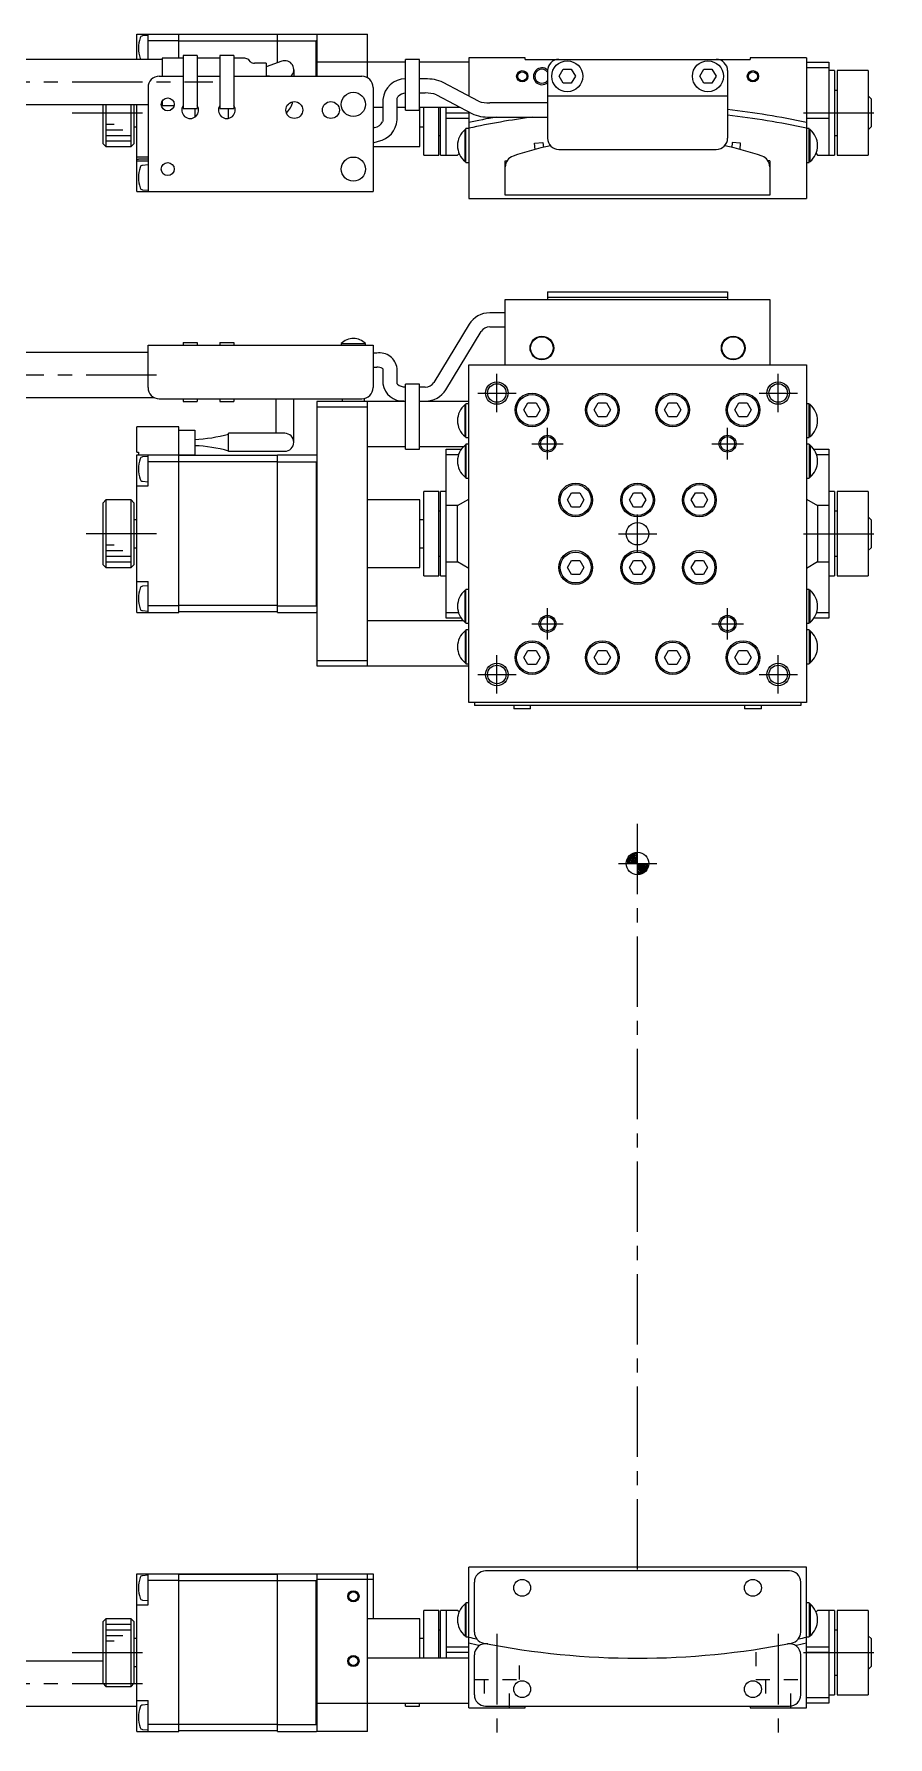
# Model space of a CAD drawing. Extents: x -217 to 421, y 17 to 321.
# Drawn here: x -65 to 86.7, y 18.3 to 320.9 of the extents above; entities that cross this region are included whole.
import ezdxf

# ---------------------------------------------------------------- set-up
doc = ezdxf.new("R2010")
doc.units = 0
doc.header["$LTSCALE"] = 10
doc.linetypes.add('CENTER', pattern=[2, 1.25, -0.25, 0.25, -0.25])
doc.linetypes.add('DOT', pattern=[0.5, 0.25, -0.25])
doc.layers.add('1', color=7, linetype='CONTINUOUS')
doc.layers.add('21', color=7, linetype='CONTINUOUS')

# ---------------------------------------------------------------- blocks, each defined once
blk = doc.blocks.new('AID2295')
at = {"layer": '21', "color": 7, "linetype": 'CONTINUOUS'}
blk.add_circle((42.207046, 173.482462), 2, dxfattribs=at)
for centre, radius, start, end in [((42.207046, 173.482462), 1.8, 90, 180), ((42.207046, 173.482462), 1.6, 90, 180), ((42.207046, 173.482462), 1.4, 90, 179.999955), ((42.207046, 173.482462), 1.2, 90, 179.99997), ((42.207046, 173.482462), 1, 90, 179.999964), ((42.207044, 173.482464), 0.799999, 89.999799, 180.000086), ((42.207046, 173.482462), 0.6, 89.99994, 180), ((42.207046, 173.482462), 0.4, 90, 180), ((42.207046, 173.482462), 0.2, 90, 180), ((42.207046, 173.482462), 0.6, 269.99994, 0), ((42.207046, 173.482462), 1.8, 270, 0), ((42.207046, 173.482462), 1.6, 270, 0), ((42.207046, 173.482462), 0.4, 270, 0), ((42.207046, 173.482462), 0.2, 270, 0), ((42.207046, 173.482462), 1.2, 270, 359.99997), ((42.207046, 173.482462), 1.4, 270, 359.999955), ((42.207046, 173.482462), 1, 270, 359.999964), ((42.207044, 173.482464), 0.799999, 270.000201, 359.999914)]:
    blk.add_arc(centre, radius, start, end, dxfattribs=at)

msp = doc.modelspace()

# ---------------------------------------------------------------- linework, layer by layer
at = {"layer": '1', "color": 7, "linetype": 'CONTINUOUS'}
for p, q in [((-46.792954, 316.375336), (-46.792954, 320.875336)), ((-46.792954, 320.875336), (-39.292954, 320.875336)), ((-44.792954, 316.375336), (-44.792954, 320.875336)), ((-39.292954, 316.575336), (-39.292954, 320.875336)), ((-21.792954, 320.775336), (-39.292954, 320.775336)), ((-21.792954, 320.875336), (-14.842954, 320.875336)), ((-21.792954, 315.7694), (-21.792954, 320.875336)), ((-14.792954, 320.825336), (-14.842954, 320.875336)), ((-14.792954, 320.875336), (-5.792954, 320.875336)), ((-14.792954, 320.875336), (-14.792954, 313.375336)), ((-5.792954, 313.107387), (-5.792954, 320.875336)), ((-44.792954, 320.625336), (-45.778234, 320.539135)), ((-39.292954, 319.675336), (-44.792954, 319.675336)), ((-21.792954, 319.633914), (-39.292954, 319.633914)), ((-21.792954, 319.675336), (-14.892954, 319.675336)), ((-14.892954, 319.675336), (-14.792954, 319.775336)), ((-14.892954, 313.375336), (-14.892954, 319.675336)), ((-42.29295, 316.375336), (-127.335294, 316.375336)), ((-42.29295, 316.575336), (-42.29295, 313.375336)), ((-38.542954, 316.575336), (-42.29295, 316.575336)), ((-36.04295, 317.075336), (-38.54295, 317.075336)), ((-38.54295, 317.075336), (-38.54295, 307.675336)), ((-32.042954, 316.575336), (-36.042954, 316.575336)), ((-36.04295, 317.075336), (-36.04295, 307.675336)), ((-29.54295, 317.075336), (-32.04295, 317.075336)), ((-32.04295, 317.075336), (-32.04295, 307.675336)), ((-27.607164, 316.575336), (-29.542954, 316.575336)), ((-29.54295, 317.075336), (-29.54295, 307.675336)), ((-26.585844, 315.968229), (-26.900057, 316.282443)), ((-23.792954, 315.675336), (-25.878737, 315.675336)), ((-21.040186, 316.043385), (-23.793039, 315.041428)), ((-23.792954, 315.675336), (-23.792954, 313.375336)), ((0.957046, 315.875336), (-14.792954, 315.875336)), ((3.457046, 316.375336), (0.957046, 316.375336)), ((0.957046, 307.375336), (0.957046, 316.375336)), ((3.457046, 307.375336), (3.457046, 316.375336)), ((12.207046, 315.875336), (3.457046, 315.875336)), ((12.207046, 316.675336), (12.207046, 309.863588)), ((22.207046, 316.675336), (12.207046, 316.675336)), ((22.207046, 316.375336), (22.207046, 316.675336)), ((22.207046, 316.375336), (62.207046, 316.375336)), ((62.207046, 316.675336), (62.207046, 316.375336)), ((72.207046, 316.675336), (62.207046, 316.675336)), ((72.207046, 316.675336), (72.207046, 291.675336)), ((72.207046, 315.875336), (76.207046, 315.875336)), ((76.207046, 314.875336), (72.207046, 314.875336)), ((76.207046, 315.875336), (76.207046, 299.375336)), ((-42.792954, 313.375336), (-38.542954, 313.375336)), ((-36.042954, 313.375336), (-32.042954, 313.375336)), ((-29.542954, 313.375336), (-6.792954, 313.375336)), ((-23.766018, 313.425218), (-23.792954, 313.425218)), ((-23.199234, 313.375433), (-23.766018, 313.425218)), ((-18.892954, 314.539876), (-18.892954, 313.375336)), ((4.474995, 312.907201), (3.457046, 312.907201)), ((13.930885, 308.940932), (7.662936, 312.295746)), ((26.207046, 314.375336), (26.207046, 302.375336)), ((28.26367, 313.375336), (28.985358, 314.625336)), ((28.985358, 312.125336), (28.26367, 313.375336)), ((28.985358, 314.625336), (30.428734, 314.625336)), ((30.428734, 312.125336), (28.985358, 312.125336)), ((30.428734, 314.625336), (31.150422, 313.375336)), ((31.150422, 313.375336), (30.428734, 312.125336)), ((53.26367, 313.375336), (53.985358, 314.625336)), ((53.985358, 312.125336), (53.26367, 313.375336)), ((53.985358, 314.625336), (55.428734, 314.625336)), ((55.428734, 312.125336), (53.985358, 312.125336)), ((55.428734, 314.625336), (56.150422, 313.375336)), ((56.150422, 313.375336), (55.428734, 312.125336)), ((58.207046, 314.375336), (58.207046, 302.375336)), ((77.207046, 314.375336), (76.207046, 314.375336)), ((77.207046, 314.375336), (77.207046, 299.375336)), ((83.207046, 314.375336), (77.707046, 314.375336)), ((77.707046, 314.375336), (77.707046, 299.375336)), ((83.207046, 314.375336), (83.207046, 299.375336)), ((-44.792954, 311.375336), (-44.792954, 292.875336)), ((-42.29295, 308.943233), (-42.29295, 308.175336)), ((-4.792954, 311.375336), (-4.792954, 292.875336)), ((-3.042954, 309.261294), (-3.042954, 305.613466)), ((-0.542954, 309.261294), (-0.533171, 309.375241)), ((-0.542954, 305.613466), (-0.542954, 309.261294)), ((-0.533171, 309.375241), (-0.500925, 309.497465)), ((-0.500925, 309.497465), (-0.454654, 309.603245)), ((-0.454654, 309.603245), (-0.397125, 309.699602)), ((-0.397125, 309.699602), (-0.32149, 309.798763)), ((3.457046, 310.407201), (4.474995, 310.407201)), ((6.483207, 310.091605), (12.751156, 306.736791)), ((26.207046, 309.875336), (58.207046, 309.875336)), ((77.707046, 310.875336), (77.207046, 310.875336)), ((83.707046, 309.375336), (83.207046, 309.875336)), ((83.707046, 309.375336), (83.707046, 304.375336)), ((-127.335294, 308.375336), (-44.792954, 308.375336)), ((-52.792954, 301.375336), (-52.792954, 308.375336)), ((-52.292954, 308.375336), (-52.292954, 300.875336)), ((-47.792954, 300.875336), (-47.792954, 308.375336)), ((-47.292954, 308.375336), (-47.292954, 301.375336)), ((-46.792954, 292.875336), (-46.792954, 308.375336)), ((-42.442954, 308.375336), (-42.29295, 308.375336)), ((-42.29295, 308.175336), (-40.160479, 308.175336)), ((-38.561812, 308.175336), (-38.542954, 308.175336)), ((-38.54295, 307.675336), (-36.04295, 307.675336)), ((-36.492954, 307.675336), (-36.492954, 306.106478)), ((-36.042954, 308.175336), (-36.024096, 308.175336)), ((-32.04319, 308.076402), (-32.114453, 308.084167)), ((-32.061812, 308.175336), (-32.042954, 308.175336)), ((-32.04295, 307.675336), (-29.54295, 307.675336)), ((-30.492954, 305.905642), (-30.492954, 307.675336)), ((-29.542954, 308.175336), (-29.524096, 308.175336)), ((-4.792954, 307.875336), (-3.042954, 307.875336)), ((-3.042954, 305.613466), (-3.05021, 305.511621)), ((-0.542954, 307.875336), (0.957046, 307.875336)), ((0.957046, 307.375336), (3.457046, 307.375336)), ((3.457046, 307.875336), (10.623961, 307.875336)), ((3.507046, 300.875336), (3.507046, 307.875336)), ((4.207046, 299.375336), (4.207046, 307.875336)), ((6.907046, 299.375336), (6.907046, 307.875336)), ((7.207046, 299.375336), (7.207046, 307.875336)), ((8.207046, 299.375336), (8.207046, 307.875336)), ((8.207046, 306.875336), (12.207046, 306.875336)), ((12.207046, 305.875336), (8.207046, 305.875336)), ((12.207046, 307.028016), (12.207046, 291.675336)), ((26.207046, 308.625336), (15.939097, 308.625336)), ((15.939097, 306.125336), (26.207046, 306.125336)), ((72.207046, 306.875336), (76.207046, 306.875336)), ((76.207046, 305.875336), (72.207046, 305.875336)), ((-47.292954, 304.375336), (-46.792954, 304.375336)), ((-4.46602, 304.248695), (-4.792954, 304.161093)), ((-3.072376, 305.404902), (-3.10895, 305.296739)), ((-3.05021, 305.511621), (-3.072376, 305.404902)), ((3.507046, 304.375336), (4.207046, 304.375336)), ((6.907046, 302.875336), (7.207046, 302.875336)), ((11.547491, 298.215336), (11.547491, 303.915336)), ((11.707047, 303.915336), (11.547491, 303.915336)), ((11.707046, 298.065336), (11.707046, 304.065336)), ((12.207047, 304.065336), (11.707046, 304.065336)), ((72.707047, 304.065336), (72.207046, 304.065336)), ((72.707046, 298.065336), (72.707046, 304.065336)), ((72.866602, 303.915336), (72.707046, 303.915336)), ((72.866601, 298.215336), (72.866601, 303.915336)), ((77.207046, 302.875336), (77.707046, 302.875336)), ((83.207046, 303.875336), (83.707046, 304.375336)), ((-52.792954, 301.375336), (-52.292954, 300.875336)), ((-52.292954, 300.875336), (-47.792954, 300.875336)), ((-47.792954, 300.875336), (-47.292954, 301.375336)), ((-4.792954, 301.572903), (-3.818972, 301.833881)), ((-4.792954, 300.875336), (3.507046, 300.875336)), ((10.207046, 299.375336), (10.486477, 299.654767)), ((23.902193, 301.471629), (25.396485, 301.602363)), ((23.998944, 300.365757), (23.902193, 301.471629)), ((25.396485, 301.602363), (25.471465, 300.745332)), ((28.207046, 300.375336), (56.207046, 300.375336)), ((59.017607, 301.602363), (58.942627, 300.745332)), ((60.511899, 301.471629), (59.017607, 301.602363)), ((60.415148, 300.365757), (60.511899, 301.471629)), ((73.927615, 299.654766), (74.207046, 299.375336)), ((-44.792954, 298.97497), (-46.792954, 298.97497)), ((-46.792954, 298.660299), (-46.492954, 298.660299)), ((-46.792954, 298.375336), (-44.792954, 298.375336)), ((-46.492954, 298.660299), (-46.492954, 298.625336)), ((-44.792954, 298.625336), (-46.492954, 298.625336)), ((-44.792954, 297.625336), (-45.778234, 297.539135)), ((4.207046, 299.375336), (6.907046, 299.375336)), ((7.207046, 299.375336), (10.207046, 299.375336)), ((11.547491, 298.215336), (11.707047, 298.215336)), ((11.707046, 298.065336), (12.207047, 298.065336)), ((18.707046, 292.275336), (18.707046, 298.375336)), ((18.707046, 298.375336), (19.029118, 298.375336)), ((65.707046, 298.375336), (65.384974, 298.375336)), ((65.707046, 298.375336), (65.707046, 292.275336)), ((72.207046, 298.065336), (72.707047, 298.065336)), ((72.707046, 298.215336), (72.866602, 298.215336)), ((74.207046, 299.375336), (77.207046, 299.375336)), ((77.707046, 299.375336), (83.207046, 299.375336)), ((-46.792954, 292.875336), (-4.792954, 292.875336)), ((-45.778234, 293.211537), (-44.792954, 293.125336)), ((12.207046, 291.675336), (72.207046, 291.675336)), ((65.707046, 292.275336), (18.707046, 292.275336)), ((18.707046, 262.087285), (18.707046, 273.687285)), ((18.707046, 273.687285), (65.707046, 273.687285)), ((26.207046, 275.087285), (26.207046, 273.687285)), ((26.207046, 275.087285), (58.207046, 275.087285)), ((58.207046, 274.087285), (26.207046, 274.087285)), ((58.207046, 275.087285), (58.207046, 273.687285)), ((65.707046, 273.687285), (65.707046, 262.087285)), ((12.272498, 269.30936), (6.004549, 258.984304)), ((18.707046, 271.337285), (15.939097, 271.337285)), ((8.141594, 257.686985), (14.409543, 268.012041)), ((15.939097, 268.837285), (18.707046, 268.837285)), ((-44.792954, 264.287285), (-127.335294, 264.287285)), ((-44.792954, 258.087285), (-44.792954, 265.587285)), ((-44.792954, 265.587285), (-4.792954, 265.587285)), ((-38.542954, 266.087285), (-36.042954, 266.087285)), ((-38.542954, 266.087285), (-38.542954, 265.587285)), ((-36.042954, 266.087285), (-36.042954, 265.587285)), ((-32.042954, 266.087285), (-29.542954, 266.087285)), ((-32.042954, 266.087285), (-32.042954, 265.587285)), ((-29.542954, 266.087285), (-29.542954, 265.587285)), ((-10.442954, 265.879533), (-10.442954, 265.587285)), ((-10.442954, 265.879533), (-6.142954, 265.879533)), ((-6.142954, 265.587285), (-6.142954, 265.879533)), ((-4.792954, 265.587285), (-4.792954, 258.087285)), ((-4.142496, 264.17721), (-4.792954, 264.17721)), ((-4.792954, 261.67721), (-4.142496, 261.67721)), ((-3.126085, 261.461016), (-3.038106, 261.396911)), ((-3.042954, 261.401246), (-3.042954, 258.714505)), ((-3.038106, 261.396911), (-3.020747, 261.37835)), ((-0.542954, 258.714505), (-0.542954, 261.46334)), ((12.207046, 202.087285), (12.207046, 262.087285)), ((12.207046, 262.087285), (72.207046, 262.087285)), ((72.207046, 262.087285), (72.207046, 202.087285)), ((-0.533904, 258.730837), (-0.543261, 258.745273)), ((-0.457753, 258.646584), (-0.533904, 258.730837)), ((3.457046, 258.65906), (0.957046, 258.65906)), ((0.957046, 247.087285), (0.957046, 258.65906)), ((3.457046, 247.087285), (3.457046, 258.65906)), ((4.474995, 258.15906), (3.457046, 258.15906)), ((-127.335294, 256.287285), (-43.664734, 256.287285)), ((-42.792954, 256.087285), (-6.792954, 256.087285)), ((-38.54295, 256.087285), (-38.54295, 255.587285)), ((-38.54295, 255.587285), (-36.04295, 255.587285)), ((-36.04295, 256.087285), (-36.04295, 255.587285)), ((-32.04295, 256.087285), (-32.04295, 255.587285)), ((-32.04295, 255.587285), (-29.54295, 255.587285)), ((-29.54295, 256.087285), (-29.54295, 255.587285)), ((-22.092954, 256.087285), (-22.092954, 249.935815)), ((-18.892954, 248.335815), (-18.892954, 256.087285)), ((0.957046, 255.587285), (-14.792954, 255.587285)), ((-14.792954, 255.587285), (-14.792954, 208.587285)), ((-5.792954, 254.587285), (-14.792954, 254.587285)), ((-10.292954, 256.087285), (-10.292954, 255.587285)), ((-6.292954, 255.587285), (-6.292954, 256.150794)), ((-5.792954, 208.587285), (-5.792954, 255.587285)), ((0.684063, 255.681087), (0.896376, 255.666811)), ((0.896376, 255.666811), (0.957002, 255.664078)), ((3.457046, 255.65906), (4.474995, 255.65906)), ((12.207046, 255.587285), (3.457046, 255.587285)), ((11.547491, 249.337285), (11.547491, 255.037285)), ((11.707046, 255.037285), (11.547491, 255.037285)), ((11.707046, 249.187285), (11.707046, 255.187285)), ((12.207046, 255.187285), (11.707046, 255.187285)), ((22.01367, 254.087285), (22.735358, 255.337285)), ((22.735358, 255.337285), (24.178734, 255.337285)), ((24.178734, 255.337285), (24.900422, 254.087285)), ((34.51367, 254.087285), (35.235358, 255.337285)), ((35.235358, 255.337285), (36.678734, 255.337285)), ((36.678734, 255.337285), (37.400422, 254.087285)), ((47.01367, 254.087285), (47.735358, 255.337285)), ((47.735358, 255.337285), (49.178734, 255.337285)), ((49.178734, 255.337285), (49.900422, 254.087285)), ((59.51367, 254.087285), (60.235358, 255.337285)), ((60.235358, 255.337285), (61.678734, 255.337285)), ((61.678734, 255.337285), (62.400422, 254.087285)), ((72.707046, 255.187285), (72.207046, 255.187285)), ((72.707046, 249.187285), (72.707046, 255.187285)), ((72.866601, 255.037285), (72.707046, 255.037285)), ((72.866601, 249.337285), (72.866601, 255.037285)), ((22.735358, 252.837285), (22.01367, 254.087285)), ((24.178734, 252.837285), (22.735358, 252.837285)), ((24.900422, 254.087285), (24.178734, 252.837285)), ((35.235358, 252.837285), (34.51367, 254.087285)), ((36.678734, 252.837285), (35.235358, 252.837285)), ((37.400422, 254.087285), (36.678734, 252.837285)), ((47.735358, 252.837285), (47.01367, 254.087285)), ((49.178734, 252.837285), (47.735358, 252.837285)), ((49.900422, 254.087285), (49.178734, 252.837285)), ((60.235358, 252.837285), (59.51367, 254.087285)), ((61.678734, 252.837285), (60.235358, 252.837285)), ((62.400422, 254.087285), (61.678734, 252.837285)), ((-39.292954, 251.087285), (-46.792954, 251.087285)), ((-46.792954, 246.587285), (-46.792954, 251.087285)), ((-39.292954, 218.087285), (-39.292954, 251.087285)), ((-39.292954, 250.487285), (-36.492954, 250.487285)), ((-36.492954, 250.487285), (-36.492954, 246.087285)), ((-20.492954, 249.935815), (-30.492954, 249.935815)), ((-30.492954, 246.735815), (-30.492954, 249.935815)), ((11.547491, 249.337285), (11.707046, 249.337285)), ((11.707046, 249.187285), (12.207046, 249.187285)), ((72.207046, 249.187285), (72.707046, 249.187285)), ((72.707046, 249.337285), (72.866601, 249.337285)), ((-46.792954, 246.587285), (-46.492954, 246.587285)), ((-46.792954, 246.087285), (-36.492954, 246.087285)), ((-46.792954, 218.087285), (-46.792954, 246.087285)), ((-46.492954, 246.587285), (-46.492954, 246.087285)), ((-44.792954, 245.837285), (-45.778234, 245.751085)), ((-44.792954, 240.587285), (-44.792954, 246.087285)), ((-21.792954, 245.987285), (-39.292954, 245.987285)), ((-30.492954, 246.735815), (-20.492954, 246.735815)), ((-21.792954, 246.087285), (-14.892954, 246.087285)), ((-21.792954, 218.087285), (-21.792954, 246.087285)), ((-14.792954, 245.987285), (-14.892954, 246.087285)), ((-5.792954, 247.587285), (0.957046, 247.587285)), ((0.957046, 247.087285), (3.457046, 247.087285)), ((3.457046, 247.587285), (11.274557, 247.587285)), ((8.207046, 247.087285), (10.860738, 247.087285)), ((8.207046, 217.087285), (8.207046, 247.087285)), ((10.374342, 246.087285), (8.207046, 246.087285)), ((11.547492, 247.837285), (11.547492, 242.137285)), ((11.707047, 247.837285), (11.547492, 247.837285)), ((11.707047, 247.987285), (11.707047, 241.987285)), ((12.207047, 247.987285), (11.707047, 247.987285)), ((72.707047, 247.987285), (72.207047, 247.987285)), ((72.707047, 247.987285), (72.707047, 241.987285)), ((72.866602, 247.837285), (72.707047, 247.837285)), ((72.866602, 247.837285), (72.866602, 242.137285)), ((73.553356, 247.087285), (76.207046, 247.087285)), ((76.207046, 246.087285), (74.039751, 246.087285)), ((76.207046, 247.087285), (76.207046, 217.087285)), ((-39.292954, 244.887285), (-44.792954, 244.887285)), ((-21.792954, 244.845864), (-39.292954, 244.845864)), ((-21.792954, 244.887285), (-14.842954, 244.887285)), ((-14.842954, 244.887285), (-14.792954, 244.937285)), ((-14.842954, 219.287285), (-14.842954, 244.887285)), ((11.547492, 242.137285), (11.707047, 242.137285)), ((72.707047, 242.137285), (72.866602, 242.137285)), ((-46.792954, 240.587285), (-44.792954, 240.587285)), ((-45.778234, 241.423486), (-44.792954, 241.337285)), ((4.207046, 224.587285), (4.207046, 239.587285)), ((6.907046, 239.587285), (4.207046, 239.587285)), ((6.907046, 224.587285), (6.907046, 239.587285)), ((7.207046, 224.587285), (7.207046, 239.587285)), ((8.207046, 239.587285), (7.207046, 239.587285)), ((11.707047, 241.987285), (12.207047, 241.987285)), ((29.76367, 238.087285), (30.485358, 239.337285)), ((30.485358, 239.337285), (31.928734, 239.337285)), ((31.928734, 239.337285), (32.650422, 238.087285)), ((40.76367, 238.087285), (41.485358, 239.337285)), ((41.485358, 239.337285), (42.928734, 239.337285)), ((42.928734, 239.337285), (43.650422, 238.087285)), ((51.76367, 238.087285), (52.485358, 239.337285)), ((52.485358, 239.337285), (53.928734, 239.337285)), ((53.928734, 239.337285), (54.650422, 238.087285)), ((72.207047, 241.987285), (72.707047, 241.987285)), ((77.207046, 239.587285), (76.207046, 239.587285)), ((77.207046, 239.587285), (77.207046, 224.587285)), ((77.707046, 239.587285), (77.707046, 224.587285)), ((83.207046, 239.587285), (77.707046, 239.587285)), ((83.207046, 239.587285), (83.207046, 224.587285)), ((-52.292954, 238.087285), (-52.792954, 237.587285)), ((-52.792954, 226.587285), (-52.792954, 237.587285)), ((-47.792954, 238.087285), (-52.292954, 238.087285)), ((-52.292954, 238.087285), (-52.292954, 226.087285)), ((-47.292954, 237.587285), (-47.792954, 238.087285)), ((-47.792954, 226.087285), (-47.792954, 238.087285)), ((-47.292954, 237.587285), (-47.292954, 226.587285)), ((3.507046, 238.087285), (-5.792954, 238.087285)), ((3.507046, 226.087285), (3.507046, 238.087285)), ((7.207046, 236.087285), (6.907046, 236.087285)), ((10.207046, 237.087285), (8.207046, 237.087285)), ((10.207046, 237.087285), (12.207046, 238.241986)), ((10.207046, 227.087285), (10.207046, 237.087285)), ((30.485358, 236.837285), (29.76367, 238.087285)), ((31.928734, 236.837285), (30.485358, 236.837285)), ((32.650422, 238.087285), (31.928734, 236.837285)), ((41.485358, 236.837285), (40.76367, 238.087285)), ((42.928734, 236.837285), (41.485358, 236.837285)), ((43.650422, 238.087285), (42.928734, 236.837285)), ((52.485358, 236.837285), (51.76367, 238.087285)), ((53.928734, 236.837285), (52.485358, 236.837285)), ((54.650422, 238.087285), (53.928734, 236.837285)), ((72.207046, 238.241986), (74.207046, 237.087285)), ((74.207046, 237.087285), (74.207046, 227.087285)), ((76.207046, 237.087285), (74.207046, 237.087285)), ((77.707046, 236.087285), (77.207046, 236.087285)), ((-46.792954, 234.587285), (-47.292954, 234.587285)), ((4.207046, 234.587285), (3.507046, 234.587285)), ((83.707046, 234.587285), (83.207046, 235.087285)), ((83.707046, 234.587285), (83.707046, 229.587285)), ((-47.292954, 229.587285), (-46.792954, 229.587285)), ((3.507046, 229.587285), (4.207046, 229.587285)), ((6.907046, 228.087285), (7.207046, 228.087285)), ((8.207046, 227.087285), (10.207046, 227.087285)), ((12.207046, 225.932585), (10.207046, 227.087285)), ((29.76367, 226.087285), (30.485358, 227.337285)), ((30.485358, 227.337285), (31.928734, 227.337285)), ((31.928734, 227.337285), (32.650422, 226.087285)), ((40.76367, 226.087285), (41.485358, 227.337285)), ((41.485358, 227.337285), (42.928734, 227.337285)), ((42.928734, 227.337285), (43.650422, 226.087285)), ((51.76367, 226.087285), (52.485358, 227.337285)), ((52.485358, 227.337285), (53.928734, 227.337285)), ((53.928734, 227.337285), (54.650422, 226.087285)), ((74.207046, 227.087285), (72.207046, 225.932585)), ((74.207046, 227.087285), (76.207046, 227.087285)), ((77.207046, 228.087285), (77.707046, 228.087285)), ((83.207046, 229.087285), (83.707046, 229.587285)), ((-52.792954, 226.587285), (-52.292954, 226.087285)), ((-52.292954, 226.087285), (-47.792954, 226.087285)), ((-47.792954, 226.087285), (-47.292954, 226.587285)), ((-5.792954, 226.087285), (3.507046, 226.087285)), ((4.207046, 224.587285), (6.907046, 224.587285)), ((7.207046, 224.587285), (8.207046, 224.587285)), ((30.485358, 224.837285), (29.76367, 226.087285)), ((31.928734, 224.837285), (30.485358, 224.837285)), ((32.650422, 226.087285), (31.928734, 224.837285)), ((41.485358, 224.837285), (40.76367, 226.087285)), ((42.928734, 224.837285), (41.485358, 224.837285)), ((43.650422, 226.087285), (42.928734, 224.837285)), ((52.485358, 224.837285), (51.76367, 226.087285)), ((53.928734, 224.837285), (52.485358, 224.837285)), ((54.650422, 226.087285), (53.928734, 224.837285)), ((76.207046, 224.587285), (77.207046, 224.587285)), ((77.707046, 224.587285), (83.207046, 224.587285)), ((-46.792954, 223.587285), (-44.792954, 223.587285)), ((-44.792954, 222.837285), (-45.778234, 222.751085)), ((-44.792954, 218.087285), (-44.792954, 223.587285)), ((11.547492, 216.337285), (11.547492, 222.037285)), ((11.707047, 222.037285), (11.547492, 222.037285)), ((11.707047, 216.187285), (11.707047, 222.187285)), ((12.207047, 222.187285), (11.707047, 222.187285)), ((72.707047, 222.187285), (72.207047, 222.187285)), ((72.707047, 216.187285), (72.707047, 222.187285)), ((72.866602, 222.037285), (72.707047, 222.037285)), ((72.866602, 216.337285), (72.866602, 222.037285)), ((-46.792954, 218.087285), (-39.292954, 218.087285)), ((-45.778234, 218.423486), (-44.792954, 218.337285)), ((-39.292954, 219.287285), (-44.792954, 219.287285)), ((-21.792954, 219.328707), (-39.292954, 219.328707)), ((-21.792954, 218.187285), (-39.292954, 218.187285)), ((-21.792954, 219.287285), (-14.842954, 219.287285)), ((-21.792954, 218.087285), (-14.892954, 218.087285)), ((-14.892954, 218.087285), (-14.792954, 218.187285)), ((-14.792954, 219.237285), (-14.842954, 219.287285)), ((8.207046, 218.087285), (10.374343, 218.087285)), ((74.039752, 218.087285), (76.207046, 218.087285)), ((11.274558, 216.587285), (-5.792954, 216.587285)), ((10.860738, 217.087285), (8.207046, 217.087285)), ((11.547491, 214.837285), (11.547491, 209.137285)), ((11.707046, 214.837285), (11.547491, 214.837285)), ((11.547492, 216.337285), (11.707047, 216.337285)), ((11.707046, 214.987285), (11.707046, 208.987285)), ((12.207046, 214.987285), (11.707046, 214.987285)), ((11.707047, 216.187285), (12.207047, 216.187285)), ((72.707046, 214.987285), (72.207046, 214.987285)), ((72.207047, 216.187285), (72.707047, 216.187285)), ((72.707046, 214.987285), (72.707046, 208.987285)), ((72.866601, 214.837285), (72.707046, 214.837285)), ((72.707047, 216.337285), (72.866602, 216.337285)), ((72.866601, 214.837285), (72.866601, 209.137285)), ((76.207046, 217.087285), (73.553357, 217.087285)), ((-14.792954, 209.587285), (-5.792954, 209.587285)), ((11.547491, 209.137285), (11.707046, 209.137285)), ((11.707046, 208.987285), (12.207046, 208.987285)), ((22.01367, 210.087285), (22.735358, 211.337285)), ((22.735358, 208.837285), (22.01367, 210.087285)), ((22.735358, 211.337285), (24.178734, 211.337285)), ((24.178734, 208.837285), (22.735358, 208.837285)), ((24.178734, 211.337285), (24.900422, 210.087285)), ((24.900422, 210.087285), (24.178734, 208.837285)), ((34.51367, 210.087285), (35.235358, 211.337285)), ((35.235358, 208.837285), (34.51367, 210.087285)), ((35.235358, 211.337285), (36.678734, 211.337285)), ((36.678734, 208.837285), (35.235358, 208.837285)), ((36.678734, 211.337285), (37.400422, 210.087285)), ((37.400422, 210.087285), (36.678734, 208.837285)), ((47.01367, 210.087285), (47.735358, 211.337285)), ((47.735358, 208.837285), (47.01367, 210.087285)), ((47.735358, 211.337285), (49.178734, 211.337285)), ((49.178734, 208.837285), (47.735358, 208.837285)), ((49.178734, 211.337285), (49.900422, 210.087285)), ((49.900422, 210.087285), (49.178734, 208.837285)), ((59.51367, 210.087285), (60.235358, 211.337285)), ((60.235358, 208.837285), (59.51367, 210.087285)), ((60.235358, 211.337285), (61.678734, 211.337285)), ((61.678734, 208.837285), (60.235358, 208.837285)), ((61.678734, 211.337285), (62.400422, 210.087285)), ((62.400422, 210.087285), (61.678734, 208.837285)), ((72.207046, 208.987285), (72.707046, 208.987285)), ((72.707046, 209.137285), (72.866601, 209.137285)), ((-14.792954, 208.587285), (12.207046, 208.587285)), ((72.207046, 202.087285), (12.207046, 202.087285)), ((13.207046, 202.087285), (13.207046, 201.587285)), ((71.207046, 201.587285), (13.207046, 201.587285)), ((20.207046, 201.587285), (20.207046, 200.987285)), ((23.207046, 200.987285), (20.207046, 200.987285)), ((23.207046, 200.987285), (23.207046, 201.587285)), ((61.207046, 201.587285), (61.207046, 200.987285)), ((64.207046, 200.987285), (61.207046, 200.987285)), ((64.207046, 200.987285), (64.207046, 201.587285)), ((71.207046, 202.087285), (71.207046, 201.587285)), ((72.207046, 48.482462), (12.207046, 48.482462)), ((12.207046, 23.482462), (12.207046, 48.482462)), ((72.207046, 23.482462), (72.207046, 48.482462)), ((-46.792954, 47.282462), (-4.792954, 47.282462)), ((-46.792954, 19.282462), (-46.792954, 47.282462)), ((-44.792954, 47.032462), (-45.778234, 46.946261)), ((-44.792954, 41.782462), (-44.792954, 47.282462)), ((-39.292954, 46.082462), (-44.792954, 46.082462)), ((-39.292954, 19.282462), (-39.292954, 47.282462)), ((-21.792954, 47.182462), (-39.292954, 47.182462)), ((-21.792954, 46.041041), (-39.292954, 46.041041)), ((-21.792954, 19.282462), (-21.792954, 47.282462)), ((-21.792954, 46.082462), (-14.892954, 46.082462)), ((-14.892954, 46.082462), (-14.792954, 46.182462)), ((-14.892954, 20.482462), (-14.892954, 46.082462)), ((-14.792954, 47.232462), (-14.842954, 47.282462)), ((-14.792954, 47.282462), (-14.792954, 19.282462)), ((-4.792954, 46.282462), (-14.792954, 46.282462)), ((-5.792954, 19.282462), (-5.792954, 47.282462)), ((-4.792954, 47.282462), (-4.792954, 39.282462)), ((13.207046, 36.929978), (13.207046, 45.782462)), ((69.207046, 47.782462), (15.207046, 47.782462)), ((71.207046, 36.929978), (71.207046, 45.782462)), ((-45.778234, 42.618663), (-44.792954, 42.532462)), ((-46.792954, 41.782462), (-44.792954, 41.782462)), ((6.907046, 40.782462), (4.207046, 40.782462)), ((4.207046, 32.282462), (4.207046, 40.782462)), ((6.907046, 32.282462), (6.907046, 40.782462)), ((10.207046, 40.782462), (7.207046, 40.782462)), ((7.207046, 32.282462), (7.207046, 40.782462)), ((8.207046, 40.782462), (8.207046, 32.282462)), ((10.486477, 40.503031), (10.207046, 40.782462)), ((11.547491, 41.942462), (11.547491, 36.242462)), ((11.707047, 41.942462), (11.547491, 41.942462)), ((11.707046, 42.092462), (11.707046, 36.092462)), ((12.207047, 42.092462), (11.707046, 42.092462)), ((72.707047, 42.092462), (72.207046, 42.092462)), ((72.707046, 42.092462), (72.707046, 36.092462)), ((72.866602, 41.942462), (72.707046, 41.942462)), ((72.866601, 41.942462), (72.866601, 36.242462)), ((74.207046, 40.782462), (73.927615, 40.503031)), ((77.207046, 40.782462), (74.207046, 40.782462)), ((76.207046, 40.782462), (76.207046, 24.282462)), ((77.207046, 40.782462), (77.207046, 25.782462)), ((77.707046, 40.782462), (77.707046, 25.782462)), ((83.207046, 40.782462), (77.707046, 40.782462)), ((83.207046, 40.782462), (83.207046, 25.782462)), ((-52.292954, 39.282462), (-52.792954, 38.782462)), ((-52.792954, 27.782462), (-52.792954, 38.782462)), ((-52.292954, 39.282462), (-52.292954, 27.282462)), ((-47.792954, 39.282462), (-52.292954, 39.282462)), ((-47.792954, 27.282462), (-47.792954, 39.282462)), ((-47.292954, 38.782462), (-47.792954, 39.282462)), ((-47.292954, 38.782462), (-47.292954, 27.782462)), ((3.507046, 39.282462), (-5.792954, 39.282462)), ((3.507046, 32.282462), (3.507046, 39.282462)), ((7.207046, 37.282462), (6.907046, 37.282462)), ((77.707046, 37.282462), (77.207046, 37.282462)), ((-46.792954, 35.782462), (-47.292954, 35.782462)), ((4.207046, 35.782462), (3.507046, 35.782462)), ((8.207046, 34.282462), (12.207046, 34.282462)), ((11.547491, 36.242462), (11.707047, 36.242462)), ((11.707046, 36.092462), (12.207047, 36.092462)), ((72.207046, 36.092462), (72.707047, 36.092462)), ((72.207046, 34.282462), (76.207046, 34.282462)), ((72.707046, 36.242462), (72.866602, 36.242462)), ((83.707046, 35.782462), (83.207046, 36.282462)), ((83.707046, 35.782462), (83.707046, 30.782462)), ((-52.792954, 31.782462), (-127.335294, 31.782462)), ((-47.292954, 30.782462), (-46.792954, 30.782462)), ((12.207046, 32.282462), (-5.792954, 32.282462)), ((12.207046, 33.282462), (8.207046, 33.282462)), ((13.207046, 25.782462), (13.207046, 32.854545)), ((71.207046, 25.782462), (71.207046, 32.854545)), ((76.207046, 33.282462), (72.207046, 33.282462)), ((83.207046, 30.282462), (83.707046, 30.782462)), ((-52.792954, 27.782462), (-52.292954, 27.282462)), ((-52.292954, 27.282462), (-47.792954, 27.282462)), ((-47.792954, 27.282462), (-47.292954, 27.782462)), ((77.207046, 29.282462), (77.707046, 29.282462)), ((-46.792954, 24.782462), (-44.792954, 24.782462)), ((-44.792954, 19.282462), (-44.792954, 24.782462)), ((-14.792954, 24.282462), (12.207046, 24.282462)), ((0.957046, 23.782462), (0.957046, 24.282462)), ((3.457046, 23.782462), (3.457046, 24.282462)), ((72.207046, 25.282462), (76.207046, 25.282462)), ((76.207046, 24.282462), (72.207046, 24.282462)), ((76.207046, 25.782462), (77.207046, 25.782462)), ((77.707046, 25.782462), (83.207046, 25.782462)), ((-127.335294, 23.782462), (-46.792954, 23.782462)), ((-44.792954, 24.032462), (-45.778234, 23.946261)), ((0.957046, 23.782462), (3.457046, 23.782462)), ((12.207046, 23.482462), (22.207046, 23.482462)), ((15.207046, 23.782462), (69.207046, 23.782462)), ((22.207046, 23.482462), (22.207046, 23.782462)), ((62.207046, 23.782462), (62.207046, 23.482462)), ((62.207046, 23.482462), (72.207046, 23.482462)), ((-46.792954, 19.282462), (-39.292954, 19.282462)), ((-45.778234, 19.618663), (-44.792954, 19.532462)), ((-39.292954, 20.482462), (-44.792954, 20.482462)), ((-21.792954, 20.523883), (-39.292954, 20.523883)), ((-21.792954, 19.382462), (-39.292954, 19.382462)), ((-21.792954, 20.482462), (-14.892954, 20.482462)), ((-21.792954, 19.282462), (-14.842954, 19.282462)), ((-14.792954, 20.382462), (-14.892954, 20.482462)), ((-14.842954, 19.282462), (-14.792954, 19.332462)), ((-5.792954, 19.282462), (-14.792954, 19.282462))]:
    msp.add_line(p, q, dxfattribs=at)
at = {"layer": '1', "color": 4, "linetype": 'CENTER'}
for p, q in [((-178.292953, 312.375336), (-33.292953, 312.375336)), ((-58.292953, 306.875336), (-43.292953, 306.875336)), ((71.707047, 306.875336), (86.707047, 306.875336)), ((-43.292953, 260.287285), (-178.292953, 260.287285)), ((17.207046, 253.687285), (17.207046, 260.487285)), ((67.207046, 253.687285), (67.207046, 260.487285)), ((13.807046, 257.087285), (20.607046, 257.087285)), ((63.807046, 257.087285), (70.607046, 257.087285)), ((26.207046, 245.287285), (26.207046, 250.887285)), ((58.207046, 245.287285), (58.207046, 250.887285)), ((23.407046, 248.087285), (29.007046, 248.087285)), ((55.407046, 248.087285), (61.007046, 248.087285)), ((42.207046, 228.687285), (42.207046, 235.487285)), ((-43.292953, 232.087285), (-58.292953, 232.087285)), ((38.807046, 232.087285), (45.607046, 232.087285)), ((71.707047, 232.087285), (86.707047, 232.087285)), ((26.207046, 213.287285), (26.207046, 218.887285)), ((58.207046, 213.287285), (58.207046, 218.887285)), ((23.407046, 216.087285), (29.007046, 216.087285)), ((55.407046, 216.087285), (61.007046, 216.087285)), ((17.207046, 203.687285), (17.207046, 210.487285)), ((67.207046, 203.687285), (67.207046, 210.487285)), ((13.807046, 207.087285), (20.607046, 207.087285)), ((63.807046, 207.087285), (70.607046, 207.087285)), ((42.207046, 48.037285), (42.207046, 183.037285)), ((38.807046, 173.482462), (45.607046, 173.482462)), ((17.207046, 36.585036), (17.207046, 18.292271)), ((67.207046, 36.585036), (67.207046, 18.292271)), ((-58.292953, 33.282462), (-43.292953, 33.282462)), ((71.707047, 33.282462), (86.707047, 33.282462)), ((-178.292953, 27.782462), (-44.451485, 27.782462))]:
    msp.add_line(p, q, dxfattribs=at)
at = {"layer": '1', "color": 9, "linetype": 'CONTINUOUS'}
for p, q in [((-52.292954, 304.875336), (-50.792954, 304.875336)), ((-52.292954, 303.875336), (-49.292954, 303.875336)), ((-52.292954, 302.875336), (-47.792954, 302.875336)), ((-52.292954, 301.875336), (-47.792954, 301.875336)), ((-52.292954, 230.087285), (-50.792954, 230.087285)), ((-52.292954, 229.087285), (-49.292954, 229.087285)), ((-52.292954, 228.087285), (-47.792954, 228.087285)), ((-52.292954, 227.087285), (-47.792954, 227.087285)), ((-47.792954, 38.282462), (-52.292954, 38.282462)), ((-47.792954, 37.282462), (-52.292954, 37.282462)), ((-49.292954, 36.282462), (-52.292954, 36.282462)), ((-50.792954, 35.282462), (-52.292954, 35.282462))]:
    msp.add_line(p, q, dxfattribs=at)
at = {"layer": '1', "color": 9, "linetype": 'DOT'}
for p, q in [((21.207046, 28.482462), (21.207046, 33.349442)), ((63.207046, 33.34957), (63.207046, 28.482462)), ((13.207046, 28.482462), (21.207046, 28.482462)), ((14.957046, 28.482462), (14.957046, 23.482462)), ((19.457046, 23.482462), (19.457046, 28.482462)), ((63.207046, 28.482462), (71.207046, 28.482462)), ((64.957046, 28.482462), (64.957046, 23.482462)), ((69.457046, 23.482462), (69.457046, 28.482462))]:
    msp.add_line(p, q, dxfattribs=at)
at = {"layer": '1', "color": 7, "linetype": 'CONTINUOUS'}
for centre, radius in [((29.707046, 313.375336), 2.75), ((54.707046, 313.375336), 2.75), ((21.707046, 313.375336), 0.8), ((62.707046, 313.375336), 0.8), ((-41.292954, 308.375336), 1.15), ((-18.792954, 307.375336), 1.5), ((-12.292954, 307.375336), 1.5), ((-8.292954, 308.375336), 2.15), ((-41.292954, 296.875336), 1.15), ((-8.292954, 296.875336), 2.15), ((25.207046, 265.087285), 2.1), ((25.207046, 265.087285), 2), ((59.207046, 265.087285), 2.1), ((59.207046, 265.087285), 2), ((17.207046, 257.087285), 1.65), ((67.207046, 257.087285), 1.65), ((23.457046, 254.087285), 3), ((23.457046, 254.087285), 2.75), ((35.957046, 254.087285), 3), ((35.957046, 254.087285), 2.75), ((48.457046, 254.087285), 3), ((48.457046, 254.087285), 2.75), ((60.957046, 254.087285), 3), ((60.957046, 254.087285), 2.75), ((26.207046, 248.087285), 1.25), ((58.207046, 248.087285), 1.25), ((31.207046, 238.087285), 3), ((31.207046, 238.087285), 2.75), ((42.207046, 238.087285), 3), ((42.207046, 238.087285), 2.75), ((53.207046, 238.087285), 3), ((53.207046, 238.087285), 2.75), ((42.207046, 232.087285), 2), ((31.207046, 226.087285), 3), ((31.207046, 226.087285), 2.75), ((42.207046, 226.087285), 3), ((42.207046, 226.087285), 2.75), ((53.207046, 226.087285), 3), ((53.207046, 226.087285), 2.75), ((26.207046, 216.087285), 1.25), ((58.207046, 216.087285), 1.25), ((23.457046, 210.087285), 3), ((23.457046, 210.087285), 2.75), ((35.957046, 210.087285), 3), ((35.957046, 210.087285), 2.75), ((48.457046, 210.087285), 3), ((48.457046, 210.087285), 2.75), ((60.957046, 210.087285), 3), ((60.957046, 210.087285), 2.75), ((17.207046, 207.087285), 1.65), ((67.207046, 207.087285), 1.65), ((21.707046, 44.782462), 1.5), ((62.707046, 44.782462), 1.5), ((-8.292954, 43.282462), 0.8), ((-8.292954, 31.782462), 0.8), ((21.707046, 26.782462), 1.5), ((62.707046, 26.782462), 1.5)]:
    msp.add_circle(centre, radius, dxfattribs=at)
at = {"layer": '1', "color": 9, "linetype": 'CONTINUOUS'}
for centre, radius in [((21.707046, 313.375336), 1), ((62.707046, 313.375336), 1), ((17.207046, 257.087285), 2), ((67.207046, 257.087285), 2), ((26.207046, 248.087285), 1.5), ((58.207046, 248.087285), 1.5), ((26.207046, 216.087285), 1.5), ((58.207046, 216.087285), 1.5), ((17.207046, 207.087285), 2), ((67.207046, 207.087285), 2), ((-8.292954, 43.282462), 1), ((-8.292954, 31.782462), 1)]:
    msp.add_circle(centre, radius, dxfattribs=at)
at = {"layer": '1', "color": 7, "linetype": 'CONTINUOUS'}
for centre, radius, start, end in [((-40.492954, 318.375336), 6, 162.370845, 197.629155), ((-45.734656, 320.041038), 0.5, 95, 162.370845), ((-45.734656, 316.709634), 0.5, 197.629155, 221.958818), ((-27.607164, 315.575336), 1, 45, 90), ((-25.878737, 316.675336), 1, 225, 270), ((-20.492954, 314.539876), 1.6, 313.294557, 110), ((28.207046, 314.375336), 2, 90, 180), ((56.207046, 314.375336), 2, 0, 90), ((-42.792954, 311.375336), 2, 90, 180), ((-6.792954, 311.375336), 2, 0, 90), ((0.872613, 308.975904), 3.925953, 88.768384, 175.831312), ((4.697617, 305.451676), 7.458848, 66.57444, 91.710343), ((25.207046, 313.375336), 1.25, 36.869898, 323.130102), ((-23.492954, 310.039876), 4.6, 315.847541, 345.052616), ((1.085278, 308.450037), 1.94886, 93.77324999, 136.20670392), ((4.609895, 304.718445), 5.690355, 70.779278, 91.358427), ((15.804197, 314.314092), 5.690355, 250.779278, 271.358427), ((-37.292954, 307.375336), 1.5, 146.44269, 33.55731), ((-30.792954, 307.375336), 1.5, 146.44269, 33.55731), ((-4.684142, 305.893345), 4.150635, 282.031111, 356.133596), ((42.207046, 166.875336), 141.5, 100.23123, 102.240412), ((42.207046, 166.875336), 140.5, 97.648513, 102.328897), ((15.716475, 313.58086), 7.458848, 246.57444, 271.710343), ((42.207046, 166.875336), 140.5, 77.671103, 83.461028), ((42.207046, 166.875336), 141.5, 77.759588, 83.507439), ((-4.892542, 306.203611), 2.000904, 282.30787535, 333.04882339), ((13.907046, 301.065336), 3.7, 129.621835, 230.378165), ((70.507046, 301.065336), 3.7, 309.621835, 50.378165), ((42.207046, 232.775336), 70, 102.783786, 108.431851), ((28.207046, 302.375336), 2, 180, 270), ((56.207046, 302.375336), 2, 270, 0), ((42.207046, 232.775336), 70, 71.568149, 77.216214), ((-40.492954, 295.375336), 6, 162.370845, 197.629155), ((-45.734656, 297.041038), 0.5, 95, 162.370845), ((20.707046, 297.286963), 2, 108.431851, 180), ((63.707046, 297.286963), 2, 0, 71.568149), ((-45.734656, 293.709634), 0.5, 197.629155, 265), ((15.91365, 267.054627), 4.282733, 89.659559, 148.232714), ((-8.292954, 263.787285), 3, 44.220044, 135.779956), ((15.911604, 267.058139), 1.779358, 89.114705, 147.581931), ((-3.620645, 261.125306), 3.096199, 6.267888, 99.703276), ((-4.056444, 259.584409), 2.094569, 63.62933299, 92.35457656), ((-42.792954, 258.087285), 2, 180, 270), ((-6.792954, 258.087285), 2, 270, 0), ((0.443606, 259.191963), 3.5191, 187.7977132, 273.91802185), ((1.022016, 260.687739), 2.521117, 234.05914743, 268.52282642), ((4.502487, 259.938206), 1.779358, 269.114705, 327.581931), ((4.500442, 259.941718), 4.282733, 269.659559, 328.232714), ((13.907046, 252.187285), 3.7, 129.621835, 230.378165), ((70.507046, 252.187285), 3.7, 309.621835, 50.378165), ((-37.906857, 277.425623), 28.615444, 272.832165, 285.015922), ((-20.492954, 248.335815), 1.6, 270, 90), ((-40.492954, 243.587285), 6, 162.370845, 197.629155), ((-45.734656, 245.252987), 0.5, 95, 162.370845), ((-37.640027, 220.848222), 26.90568, 74.595351, 87.556562), ((13.907047, 244.987285), 3.7, 129.621835, 230.378165), ((70.507047, 244.987285), 3.7, 309.621835, 50.378165), ((-45.734656, 241.921583), 0.5, 197.629155, 265), ((-40.492954, 220.587285), 6, 162.370845, 197.629155), ((-45.734656, 222.252987), 0.5, 95, 162.370845), ((13.907047, 219.187285), 3.7, 129.621835, 230.378165), ((70.507047, 219.187285), 3.7, 309.621835, 50.378165), ((-45.734656, 218.921583), 0.5, 197.629155, 265), ((13.907046, 211.987285), 3.7, 129.621835, 230.378165), ((70.507046, 211.987285), 3.7, 309.621835, 50.378165), ((-40.492954, 44.782462), 6, 162.370845, 197.629155), ((-45.734656, 46.448164), 0.5, 95, 162.370845), ((15.207046, 45.782462), 2, 90, 180), ((69.207046, 45.782462), 2, 0, 90), ((-45.734656, 43.11676), 0.5, 197.629155, 265), ((13.907046, 39.092462), 3.7, 129.621835, 230.378165), ((70.507046, 39.092462), 3.7, 309.621835, 50.378165), ((15.207046, 36.929978), 2, 180, 258.799401), ((69.207046, 36.929978), 2, 281.200599, 0), ((42.207046, 173.282462), 140.5, 257.671103, 258.257029), ((42.207046, 173.282462), 141.5, 257.759588, 258.583745), ((15.207046, 32.854545), 2, 79.116585, 180), ((42.207046, 173.282462), 141, 258.799401, 281.200599), ((69.207046, 32.854545), 2, 0, 100.883415), ((42.207046, 173.282462), 141.5, 281.416255, 282.240412), ((42.207046, 173.282462), 140.5, 281.742971, 282.328897), ((15.207046, 25.782462), 2, 180, 270), ((69.207046, 25.782462), 2, 270, 0), ((-40.492954, 21.782462), 6, 162.370845, 197.629155), ((-45.734656, 23.448164), 0.5, 95, 162.370845), ((-45.734656, 20.11676), 0.5, 197.629155, 265)]:
    msp.add_arc(centre, radius, start, end, dxfattribs=at)
at = {"layer": '1', "color": 9, "linetype": 'CONTINUOUS'}
msp.add_arc((25.207046, 313.375336), 1.5, 48.0197, 311.810315, dxfattribs=at)

# ---------------------------------------------------------------- block references
at = {"layer": '21'}
msp.add_blockref('AID2295', (0, 0), dxfattribs=at)

doc.saveas('drawing.dxf')
